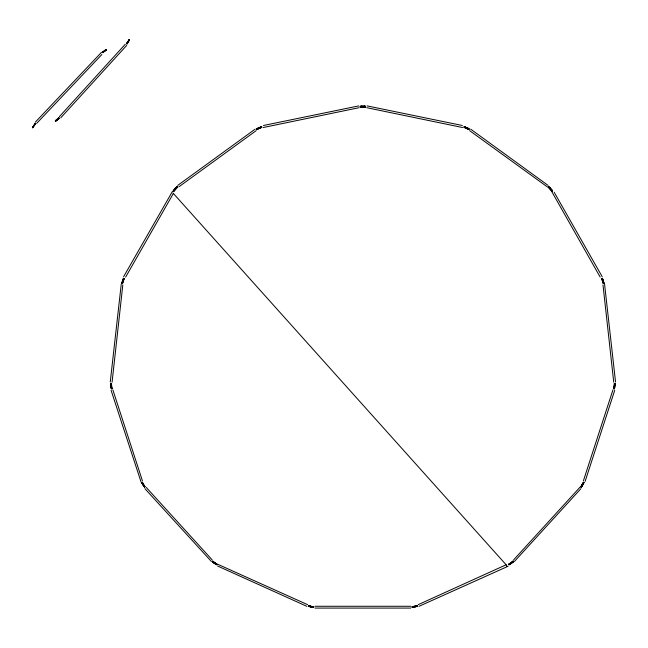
<?xml version="1.0" encoding="UTF-8"?>
<svg xmlns="http://www.w3.org/2000/svg" width="648" height="648" viewBox="0 0 648 648"><rect width="100%" height="100%" fill="white"/><g stroke="black" fill="none" stroke-linecap="round" stroke-linejoin="round"><path stroke-width="0.97" d="M214.391 563.112L214.294 562.691M214.448 562.699C214.925 563.452 214.553 562.691 214.391 563.096M104.782 51.006L104.425 50.852M105.041 50.447L104.482 51.046L105.146 50.682M105.17 50.641L104.628 50.803M111.164 386.386L111.424 385.771M111.229 386.159L111.351 385.698L111.221 386.532M111.334 385.9L111.416 386.54M614.32 386.265C614.822 385.844 614.174 386.597 614.693 385.908M614.523 386.5L614.466 385.698L614.32 386.362M122.237 282.965L122.294 283.014A2.446 0.462 -74.1 0 1 122.351 283.2A2.616 0.494 -74.1 0 1 122.359 283.549L123.509 279.393A2.422 0.454 -74.1 0 0 123.047 279.248L121.824 283.37A2.616 0.494 -74.1 0 1 121.921 283.168A2.446 0.462 -74.1 0 1 122.156 282.974L122.496 283.071A2.446 0.462 -74.1 0 1 122.569 283.362A2.616 0.494 -74.1 0 1 122.569 283.605L123.703 279.62A2.422 0.454 -74.1 0 0 123.169 279.442L122.966 279.385M123.606 279.523L123.606 279.426A2.422 0.454 -74.1 0 0 123.144 279.272L123.096 279.361M214.188 562.861L214.796 562.942M123.161 280.754L122.666 281.264L123.079 280.511M122.674 281.143L122.853 280.892M123.169 280.665L122.901 281.337M550.662 188.949L550.233 188.568M614.75 387.69A2.422 0.421 -85.9 0 1 614.288 387.836L614.288 383.543A2.616 0.454 -85.9 0 0 614.312 383.762M614.255 387.698L614.498 383.559A2.616 0.454 -85.9 0 0 614.555 383.859A2.446 0.429 -85.9 0 0 614.669 383.981L614.806 383.94A2.446 0.429 -85.9 0 0 614.96 383.632A2.616 0.454 -85.9 0 0 615.033 383.389L614.636 387.682M614.045 387.682A2.422 0.421 -85.9 0 0 614.579 387.504L614.822 383.373A2.616 0.454 -85.9 0 1 614.701 383.729A2.446 0.429 -85.9 0 1 614.596 383.924L614.523 383.981A2.446 0.429 -85.9 0 1 614.336 383.754M582.593 484.315C581.491 486.024 583.297 483.343 582.398 484.704M602.988 284.918L613.737 382.223M615.551 382.012L604.56 284.075M259.589 127.794L258.925 128.32L259.67 127.923M259.079 128.272L259.484 128.11M602.996 281.329L602.786 280.503M602.859 280.471L603.102 281.273L602.64 280.665M602.956 280.892L603.142 281.216M111.181 384.475L111.837 388.719A2.616 0.454 82 0 0 111.723 388.419A2.446 0.421 82 0 0 111.578 388.298L111.456 388.338A2.446 0.421 82 0 0 111.367 388.638A2.616 0.454 82 0 0 111.334 388.881L110.751 384.612M110.849 384.701L110.857 384.596A2.422 0.421 82 0 1 111.286 384.458L111.318 384.548M413.513 607.298L417.515 606.253A2.616 0.454 -13.9 0 1 417.255 606.253A2.446 0.429 -13.9 0 1 416.923 606.204L416.834 606.083A2.446 0.429 -13.9 0 1 416.931 605.961A2.616 0.454 -13.9 0 1 417.166 605.767L413.051 606.909A2.422 0.421 -13.9 0 0 413.335 607.306L413.456 607.087A2.422 0.421 -13.9 0 1 413.124 606.633L417.134 605.58A2.616 0.454 -13.9 0 0 416.931 605.678A2.446 0.429 -13.9 0 0 416.786 605.88L416.867 605.993A2.446 0.429 -13.9 0 0 417.085 606.042A2.616 0.454 -13.9 0 0 417.466 606.042L413.456 607.087M122.14 282.366L123.484 278.276M414.914 606.731L414.558 606.455M467.897 128.369L464.041 126.862A2.616 0.454 22.1 0 1 464.341 127.057A2.446 0.429 22.1 0 1 464.495 127.251L464.495 127.397A2.446 0.429 22.1 0 1 464.252 127.445A2.616 0.454 22.1 0 1 464.041 127.429L467.897 128.936A2.422 0.421 22.1 0 0 467.897 128.369L468.123 128.272M416.17 606.504L412.079 607.2A2.616 0.454 -10 0 0 412.306 607.103A2.446 0.421 -10 0 0 412.557 606.925L412.557 606.787A2.446 0.421 -10 0 0 412.306 606.698A2.616 0.454 -10 0 0 412.079 606.65L416.17 605.977A2.422 0.421 -10 0 1 416.17 606.504L412.112 607.411A2.616 0.454 -10 0 0 412.436 607.257A2.446 0.421 -10 0 0 412.598 607.127L412.598 606.998A2.446 0.421 -10 0 0 412.339 606.909A2.616 0.454 -10 0 0 412.112 606.852L416.356 606.196A2.422 0.421 -10 0 1 416.356 606.65M123.177 280.592L122.699 281.07M123.063 281.078L123.128 280.535L123.039 281.175M583.394 480.832L612.959 389.829M614.693 390.388L585.12 481.399M465.458 127.057L469.168 128.903A2.616 0.454 26 0 0 468.836 128.814A2.446 0.421 26 0 0 468.617 128.847L468.545 128.952A2.446 0.421 26 0 0 468.69 129.179A2.616 0.454 26 0 0 468.86 129.325L465.029 127.389A2.422 0.421 26 0 1 465.288 127.024L465.361 127.251A2.422 0.421 26 0 0 465.053 127.68L468.771 129.519A2.616 0.454 26 0 1 468.601 129.365A2.446 0.421 26 0 1 468.447 129.146L468.528 129.033A2.446 0.421 26 0 1 468.836 129.041M602.972 281.111L602.972 280.649M613.85 388.484A2.446 0.421 -82 0 1 614.02 388.265L614.353 388.338A2.446 0.421 -82 0 1 614.426 388.533A2.616 0.454 -82 0 1 614.474 388.881L614.863 384.75A2.422 0.421 -82 0 0 614.361 384.588L613.761 388.687A2.616 0.454 -82 0 1 613.826 388.476M615.057 384.612A2.422 0.421 -82 0 0 614.628 384.475L613.972 388.719A2.616 0.454 -82 0 1 614.037 388.5A2.446 0.421 -82 0 1 614.231 388.298A2.446 0.421 -82 0 1 614.239 388.606A2.616 0.454 -82 0 1 614.264 388.857L614.863 384.75M32.497 127.227L32.513 127.778L34.854 123.614A2.616 0.429 -56.9 0 0 34.717 123.946L35 124.181A2.616 0.429 -56.9 0 0 35.17 124.043L32.756 127.591M143.014 484.453L143.548 485.093M143.289 484.793C143.038 484.712 143.589 484.931 143.265 484.655M212.828 561.775L212.973 561.524A2.446 0.462 38.1 0 0 212.852 561.249A2.616 0.494 38.1 0 0 212.73 561.03L215.978 563.614A2.422 0.454 38.1 0 1 215.646 564.068L212.252 561.678A2.616 0.494 38.1 0 0 212.568 561.792A2.446 0.462 38.1 0 0 212.763 561.808L212.828 561.775A2.446 0.462 38.1 0 0 212.722 561.419A2.616 0.494 38.1 0 0 212.601 561.2L215.946 563.914A2.422 0.454 38.1 0 1 215.735 564.222L215.517 564.238M175.73 188.69L175.381 189.208M127.996 41.885L128.353 41.124M128.085 41.934L128.223 41.423M582.795 484.421L582.366 485.158L582.495 484.599M360.223 106.272L364.524 106.159A2.422 0.454 -2.1 0 1 364.524 106.637L360.231 107.05A2.616 0.494 -2.1 0 0 360.458 106.977A2.446 0.462 -2.1 0 0 360.717 106.815L360.709 106.466A2.446 0.462 -2.1 0 0 360.45 106.329A2.616 0.494 -2.1 0 0 360.223 106.24M583.556 482.323L581.596 486.146A2.422 0.421 -62 0 0 582.025 486.284M32.538 127.429L32.424 127.713M33.485 126.538L33.769 125.696M33.429 126.457L33.631 126.02M33.753 125.817L33.51 126.206L33.664 125.761M364.37 106.118L364.379 106.329A2.422 0.454 -2.1 0 1 364.379 106.896M144.569 486.567L144.65 486.454A2.446 0.429 58.1 0 1 144.877 486.559A2.616 0.454 58.1 0 1 145.039 486.697L142.511 483.222A2.422 0.421 58.1 0 0 142.228 483.611L144.528 487.264A2.616 0.454 58.1 0 1 144.439 487.021A2.446 0.429 58.1 0 1 144.391 486.68L144.472 486.567A2.446 0.429 58.1 0 1 144.617 486.616A2.446 0.429 58.1 0 0 144.593 486.794A2.616 0.454 58.1 0 0 144.707 487.15L142.471 483.667A2.422 0.421 58.1 0 1 142.803 483.205M123.169 279.442L122.027 283.435A2.616 0.494 -74.1 0 1 122.156 283.233A2.446 0.462 -74.1 0 1 122.367 283.03M216.829 564.1A2.616 0.494 33.9 0 1 217.056 564.173L213.33 562.002A2.422 0.454 33.9 0 0 213.038 562.391L216.594 564.829A2.616 0.494 33.9 0 1 216.44 564.651A2.446 0.462 33.9 0 1 216.311 564.392L216.392 564.278A2.446 0.462 33.9 0 1 216.594 564.278A2.616 0.494 33.9 0 1 216.942 564.351M112.072 382.223L122.82 284.918M365.261 106.361A2.446 0.462 2.1 0 0 365.099 106.466L365.091 106.815A2.446 0.462 2.1 0 0 365.351 106.977A2.616 0.494 2.1 0 0 365.577 107.05L361.43 106.896A2.422 0.454 2.1 0 1 361.43 106.329L365.585 106.272M213.597 561.881A2.422 0.454 33.9 0 0 213.265 562.343L213.151 562.513M123.606 276.712L172.579 191.192M361.43 106.896L361.284 106.637A2.422 0.454 2.1 0 1 361.284 106.159M129.187 40.443L129.227 40.346A2.422 0.421 -58.1 0 0 128.944 39.949L128.944 39.949M126.676 43.57A2.616 0.454 -58.1 0 1 126.838 43.432A2.446 0.429 -58.1 0 1 127.073 43.351L127.162 43.473A2.446 0.429 -58.1 0 1 127.138 43.691A2.616 0.454 -58.1 0 1 127.024 44.048L129.317 40.403A2.422 0.421 -58.1 0 0 129.033 40.006L126.692 43.594M583.492 483.554L583.451 483.659A2.422 0.421 -58.1 0 0 583.095 483.262L580.77 486.697A2.616 0.454 -58.1 0 1 581.013 486.502A2.446 0.429 -58.1 0 1 581.159 486.454L581.24 486.567A2.446 0.429 -58.1 0 1 581.191 486.907A2.616 0.454 -58.1 0 1 581.102 487.15L583.581 483.611A2.422 0.421 -58.1 0 0 583.297 483.222L580.948 486.802A2.616 0.454 -58.1 0 1 581.102 486.648M122.253 282.245L123.679 278.348A2.616 0.494 -69.9 0 0 123.663 278.583A2.446 0.462 -69.9 0 0 123.711 278.867L123.849 278.915A2.446 0.462 -69.9 0 0 124.076 278.713A2.616 0.494 -69.9 0 0 124.222 278.519L122.796 282.415A2.422 0.454 -69.9 0 1 122.253 282.245L122.059 282.172M121.257 284.075L110.257 382.012M32.675 127.34L35.032 123.736A2.616 0.429 -56.9 0 0 34.927 123.954L35.178 124.303A2.616 0.429 -56.9 0 0 35.348 124.165L32.578 127.713M614.49 384.548L614.523 384.458A2.422 0.421 -82 0 1 614.952 384.596L615.074 384.782M175.09 189.03L175.414 189.014M582.633 484.801L582.584 484.356L582.487 485.02M173.534 190.706A2.446 0.429 -49.9 0 1 173.834 190.553L173.923 190.553A2.446 0.429 -49.9 0 1 173.972 190.755A2.616 0.454 -49.9 0 1 173.867 191.038L176.548 187.701A2.422 0.421 -49.9 0 0 176.094 187.556L173.324 190.868M176.596 187.855L176.629 187.774A2.422 0.421 -49.9 0 0 176.175 187.62L176.086 187.693M122.82 281.102L123.152 280.552M309.606 606.188L313.697 606.884A2.616 0.454 10 0 0 313.373 606.901A2.446 0.421 10 0 0 313.211 606.998L313.178 607.063A2.446 0.421 10 0 0 313.47 607.314A2.616 0.454 10 0 0 313.697 607.411L309.452 606.65A2.422 0.421 10 0 1 309.452 606.196L313.729 606.674A2.616 0.454 10 0 0 313.502 606.674A2.446 0.421 10 0 0 313.251 606.787L313.251 606.925A2.446 0.421 10 0 0 313.413 607.046A2.616 0.454 10 0 0 313.729 607.2L309.639 606.504A2.422 0.421 10 0 1 309.639 605.977M360.742 106.531L360.709 106.604A2.446 0.462 -2.1 0 1 360.547 106.718A2.616 0.494 -2.1 0 1 360.223 106.839L364.37 106.685M128.012 41.723L128.531 41.205L128.134 41.302M258.836 128.174L259.249 127.818M258.884 128.021L259.346 128.061M581.442 485.895L583.37 482.225A2.616 0.454 -62 0 0 583.322 482.444A2.446 0.421 -62 0 0 583.33 482.711L583.459 482.76A2.446 0.421 -62 0 0 583.629 482.647A2.616 0.454 -62 0 0 583.872 482.387L581.945 486.057A2.422 0.421 -62 0 1 581.442 485.895L581.629 486M581.928 486.235L584.059 482.485A2.616 0.454 -62 0 1 583.897 482.671A2.446 0.421 -62 0 1 583.645 482.857L583.516 482.817A2.446 0.421 -62 0 1 583.5 482.639A2.616 0.454 -62 0 1 583.5 482.436M57.356 119.621L56.813 120.123M57.154 119.888L57.227 119.459L56.611 119.864M57.275 119.613L56.822 119.815M511.361 562.699L510.94 562.999M511.491 562.699L511.021 563.112L511.572 562.78M123.023 280.552L122.739 281.24M128.102 41.545L128.401 41.537M582.633 484.542L582.147 485.004M548.816 187.207A2.446 0.421 46 0 1 548.864 187.41L548.791 187.515A2.446 0.421 46 0 1 548.532 187.442A2.616 0.454 46 0 1 548.33 187.329L551.513 190.228A2.422 0.421 46 0 0 551.78 189.856L548.799 186.754A2.616 0.454 46 0 1 548.937 186.94M312.684 606.633A2.422 0.421 13.9 0 1 312.352 607.087L308.343 606.042A2.616 0.454 13.9 0 0 308.602 606.042A2.446 0.429 13.9 0 0 308.942 605.993L309.023 605.88A2.446 0.429 13.9 0 0 308.934 605.75A2.616 0.454 13.9 0 0 308.691 605.564L312.757 606.909A2.422 0.421 13.9 0 1 312.474 607.306M173.162 193.833L125.639 277.085M551.229 190.293A2.422 0.421 46 0 0 551.545 189.864L551.699 189.718M312.352 607.087L308.294 606.253A2.616 0.454 13.9 0 0 308.667 606.245A2.446 0.429 13.9 0 0 308.885 606.204L308.975 606.083A2.446 0.429 13.9 0 0 308.804 605.904A2.616 0.454 13.9 0 0 308.642 605.767L312.781 606.812M550.427 189.208L550.079 188.69L550.436 189.062M176.831 187.045A2.616 0.454 -46 0 1 177.001 186.729L174.029 189.856A2.422 0.421 -46 0 0 174.296 190.228L177.325 187.175A2.616 0.454 -46 0 1 177.131 187.288A2.446 0.421 -46 0 1 176.864 187.369L176.791 187.256A2.446 0.421 -46 0 1 176.847 187.061M174.158 189.848L174.101 189.937A2.422 0.421 -46 0 0 174.369 190.301M549.86 187.661L552.485 190.868A2.616 0.454 49.9 0 0 552.201 190.633A2.446 0.429 49.9 0 0 551.975 190.553L551.837 190.601A2.446 0.429 49.9 0 0 551.861 190.844A2.616 0.454 49.9 0 0 551.942 191.038L549.261 187.701A2.422 0.421 49.9 0 1 549.715 187.556L549.698 187.799A2.422 0.421 49.9 0 0 549.156 187.977L551.78 191.176A2.616 0.454 49.9 0 1 551.675 190.893A2.446 0.429 49.9 0 1 551.675 190.739L551.812 190.69A2.446 0.429 49.9 0 1 552.112 190.844A2.616 0.454 49.9 0 1 552.323 190.998L549.698 187.799M175.203 189.2L175.576 188.811M59.397 116.632L125.291 44.234M126.627 45.465L60.734 117.863M513.662 559.848L580.122 487.077M580.892 488.681L514.431 561.452M128.92 40.103L126.506 43.481A2.616 0.454 -58.1 0 1 126.733 43.27M128.741 39.998A2.422 0.421 -58.1 0 1 129.073 40.451L126.838 43.934A2.616 0.454 -58.1 0 0 126.927 43.691A2.446 0.429 -58.1 0 0 126.976 43.359L126.895 43.246A2.446 0.429 -58.1 0 0 126.749 43.295M583.516 483.781L581.288 487.264A2.616 0.454 -58.1 0 0 581.402 486.907A2.446 0.429 -58.1 0 0 581.426 486.68L581.402 486.599A2.446 0.429 -58.1 0 0 581.118 486.664M35.267 122.197L101.517 52.302M414.331 606.771L415.133 606.398L414.607 606.431M415.149 606.544L414.736 606.52M362.791 106.385L362.491 106.701L363.342 106.474M362.524 106.693L363.277 106.726L363.018 106.385M58.96 118.009L55.598 120.698A2.422 0.454 -38.1 0 0 55.882 121.087L59.292 118.471A2.616 0.494 -38.1 0 1 59.073 118.552A2.446 0.462 -38.1 0 1 58.79 118.592L58.701 118.479A2.446 0.462 -38.1 0 1 58.766 118.292A2.616 0.494 -38.1 0 1 58.944 117.985M513.078 561.03A2.616 0.494 -38.1 0 0 512.941 561.225A2.446 0.462 -38.1 0 0 512.835 561.524L512.981 561.775A2.446 0.462 -38.1 0 1 513.03 561.508A2.616 0.494 -38.1 0 1 513.208 561.2L509.863 563.914A2.422 0.454 -38.1 0 0 510.146 564.303L513.556 561.678A2.616 0.494 -38.1 0 1 513.337 561.767A2.446 0.462 -38.1 0 1 513.054 561.808L512.851 561.605M56.635 120.083L56.903 119.742M511.11 563.055L511.555 562.837L510.835 563.209M102.983 52.083L102.975 52.01A2.446 0.429 -37 0 1 102.919 52.261A2.616 0.462 -37 0 1 102.716 52.537L106.126 49.912A2.422 0.421 -37 0 0 105.867 49.548L102.4 52.107M102.619 52.018A2.446 0.429 -37 0 1 102.91 51.978L103.113 52.253A2.446 0.429 -37 0 1 102.983 52.512A2.616 0.462 -37 0 1 102.838 52.707L106.191 50.001A2.422 0.421 -37 0 0 105.932 49.629L105.835 49.669M173.486 190.998L176.118 187.799A2.422 0.421 -49.9 0 1 176.653 187.977L174.029 191.176A2.616 0.454 -49.9 0 0 174.109 190.982A2.446 0.429 -49.9 0 0 174.134 190.739L174.085 190.69A2.446 0.429 -49.9 0 0 173.794 190.779A2.616 0.454 -49.9 0 0 173.486 190.998A2.616 0.454 -49.9 0 1 173.672 190.836M101.882 54.497L36.588 123.452M311.461 606.512L310.643 606.609L311.502 606.666M512.641 562.383L512.706 562.31A2.422 0.454 -33.9 0 0 512.422 561.913L512.333 561.946M512.665 562.513L512.77 562.391A2.422 0.454 -33.9 0 0 512.487 562.002L508.883 564.376A2.616 0.494 -33.9 0 1 509.101 564.278A2.446 0.462 -33.9 0 1 509.417 564.278L509.498 564.392A2.446 0.462 -33.9 0 1 509.425 564.562A2.616 0.494 -33.9 0 1 509.215 564.829L512.544 562.343A2.422 0.454 -33.9 0 0 512.212 561.881L508.769 564.197A2.616 0.494 -33.9 0 1 508.98 564.1M466.187 127.85L467.014 128.077L466.325 128.11M177.722 185.401L255.142 129.155M256.211 130.629L178.791 186.875M142.325 482.533A2.616 0.454 62 0 0 142.277 482.315L144.212 486.146A2.422 0.421 62 0 1 143.783 486.284L143.751 486.089A2.422 0.421 62 0 0 144.269 485.943L142.439 482.225A2.616 0.454 62 0 1 142.511 482.436M177.042 187.11A2.446 0.421 -46 0 0 176.945 187.41L176.961 187.483A2.446 0.421 -46 0 0 177.277 187.442A2.616 0.454 -46 0 0 177.479 187.329L174.531 190.204A2.422 0.421 -46 0 1 174.263 189.864L177.163 186.899A2.616 0.454 -46 0 0 177.026 187.094M104.911 50.633L104.547 51.022M602.041 278.924L602.097 278.867A2.446 0.462 69.9 0 0 602.146 278.583A2.616 0.494 69.9 0 0 602.154 278.34L603.555 282.245A2.422 0.454 69.9 0 1 603.013 282.415L601.587 278.519A2.616 0.494 69.9 0 0 601.733 278.713A2.446 0.462 69.9 0 0 601.96 278.915L602.292 278.794A2.446 0.462 69.9 0 0 602.34 278.51A2.616 0.494 69.9 0 0 602.356 278.267L603.669 282.366A2.422 0.454 69.9 0 1 603.207 282.52M603.572 282.965L603.312 283.071A2.446 0.462 74.1 0 0 603.248 283.362A2.616 0.494 74.1 0 0 603.239 283.605L602.105 279.62A2.422 0.454 74.1 0 1 602.64 279.442L602.762 279.248A2.422 0.454 74.1 0 0 602.3 279.393L603.45 283.549A2.616 0.494 74.1 0 1 603.45 283.306A2.446 0.462 74.1 0 1 603.515 283.014L603.653 282.974A2.446 0.462 74.1 0 1 603.798 283.095M256.875 128.847A2.446 0.421 -26 0 1 257.191 128.847L257.264 128.952A2.446 0.421 -26 0 1 257.183 129.106A2.616 0.454 -26 0 1 256.948 129.325L260.779 127.389A2.422 0.421 -26 0 0 260.52 127.024L256.64 128.903A2.616 0.454 -26 0 1 256.867 128.831M256.713 129.073A2.616 0.454 -26 0 1 257.062 129.009A2.446 0.421 -26 0 1 257.28 129.033L257.353 129.073A2.446 0.421 -26 0 1 257.207 129.365A2.616 0.454 -26 0 1 257.037 129.519L260.828 127.478M56.028 121.022L55.898 120.86A2.422 0.454 -38.1 0 1 55.566 120.398L58.83 117.839A2.616 0.494 -38.1 0 0 58.676 118.017M55.898 120.86L59.162 118.301A2.616 0.494 -38.1 0 1 58.944 118.39A2.446 0.462 -38.1 0 1 58.652 118.43L58.571 118.317A2.446 0.462 -38.1 0 1 58.693 118.041M510.292 564.238L510.162 564.068A2.422 0.454 -38.1 0 1 509.83 563.614L513.095 561.055M510.162 564.068L513.427 561.516A2.616 0.494 -38.1 0 1 513.208 561.597A2.446 0.462 -38.1 0 1 512.916 561.646M603.013 282.415L603.304 282.479A2.422 0.454 69.9 0 0 603.766 282.334M102.53 52.277L105.843 49.783A2.422 0.421 -37 0 1 106.159 50.212M104.871 50.755L104.417 50.965M418.219 604.657L506.137 564.773M507.635 566.409L508.202 566.02M259.054 128.158L259.386 128.029M257.831 128.174L257.685 128.272A2.422 0.421 -22.1 0 0 257.685 128.758L261.687 127.235A2.616 0.454 -22.1 0 1 261.476 127.251A2.446 0.429 -22.1 0 1 261.233 127.194L261.233 127.057A2.446 0.429 -22.1 0 1 261.387 126.887A2.616 0.454 -22.1 0 1 261.687 126.635L257.912 128.369A2.422 0.421 -22.1 0 0 257.912 128.936L261.768 127.429A2.616 0.454 -22.1 0 1 261.468 127.445A2.446 0.429 -22.1 0 1 261.314 127.397L261.314 127.251A2.446 0.429 -22.1 0 1 261.557 127.016A2.616 0.454 -22.1 0 1 261.768 126.838L257.912 128.369M257.815 128.312L257.726 128.369A2.422 0.421 -22.1 0 0 257.726 128.855L257.815 128.847M512.544 562.343L509.101 564.659A2.616 0.494 -33.9 0 0 509.247 564.473A2.446 0.462 -33.9 0 0 509.377 564.214L509.296 564.1A2.446 0.462 -33.9 0 0 508.996 564.125M212.892 561.646L212.957 561.605A2.446 0.462 38.1 0 1 212.601 561.597A2.616 0.494 38.1 0 1 212.382 561.516L215.646 564.068M311.251 606.455L310.878 606.382M256.73 129.09L260.447 127.251A2.422 0.421 -26 0 1 260.755 127.68M362.475 106.442L363.342 106.653M111.448 384.588A2.422 0.421 82 0 0 110.946 384.75L111.545 388.857A2.616 0.454 82 0 1 111.594 388.5A2.446 0.421 82 0 1 111.667 388.314L111.788 388.265A2.446 0.421 82 0 1 111.958 388.484A2.616 0.454 82 0 1 112.072 388.679L111.237 384.612M507.028 566.733L418.981 606.317M111.553 383.559A2.616 0.454 85.9 0 1 111.472 383.851A2.446 0.429 85.9 0 1 111.351 383.964L111.002 383.94A2.446 0.429 85.9 0 1 110.889 383.746A2.616 0.454 85.9 0 1 110.776 383.389L111.229 387.504A2.422 0.421 85.9 0 0 111.764 387.682L111.521 383.543M414.485 606.593L414.85 606.65M363.277 106.483L362.483 106.637L363.285 106.426M362.596 106.41L363.326 106.637L362.904 106.483M359.065 107.698L263.193 127.534M466.325 127.972L466.673 127.98M263.477 125.493L358.7 105.908M310.943 606.528L310.757 606.698M550.33 188.617L550.816 189.159M361.438 106.118L361.276 106.264A2.422 0.454 2.1 0 0 361.276 106.742L361.373 106.774M143.751 486.089L141.936 482.387A2.616 0.454 62 0 0 142.106 482.566A2.446 0.421 62 0 0 142.349 482.76L142.479 482.711A2.446 0.421 62 0 0 142.487 482.444M315.058 606.269L410.751 606.269M410.751 608.083L315.058 608.083M362.596 106.491L362.799 106.75M363.115 106.75L362.686 106.483M364.379 106.329L360.231 106.483A2.616 0.494 -2.1 0 1 360.458 106.539A2.446 0.462 -2.1 0 1 360.717 106.677M367.108 105.908L462.332 125.493M462.615 127.534L366.744 107.698M361.43 106.329L365.577 106.483A2.616 0.494 2.1 0 0 365.351 106.539A2.446 0.462 2.1 0 0 365.091 106.677M361.438 106.685L365.585 106.839A2.616 0.494 2.1 0 1 365.359 106.758A2.446 0.462 2.1 0 1 365.099 106.604L365.067 106.531M310.708 606.569L311.161 606.787M311.307 606.593L310.878 606.585M467.994 128.847L468.083 128.855A2.422 0.421 22.1 0 0 468.083 128.369L467.994 128.312M603.369 283.022L603.442 283.03A2.446 0.462 74.1 0 1 603.653 283.233A2.616 0.494 74.1 0 1 603.782 283.435L602.64 279.442M217.704 564.254L307.589 604.657M214.755 563.323L214.261 562.845L214.877 563.144M364.435 106.24L364.532 106.264A2.422 0.454 -2.1 0 1 364.532 106.742M465.345 127.138L465.248 127.113A2.422 0.421 26 0 0 464.981 127.478M466.625 128.126L466.285 127.964M306.828 606.317L217.606 566.02M602.689 280.584L602.867 281.143M213.386 561.913L213.476 561.946A2.422 0.454 33.9 0 0 213.103 562.31L213.168 562.383M214.261 562.845L214.642 562.958M547.649 187.118L469.598 130.629M467.978 128.174L464.122 126.668A2.616 0.454 22.1 0 1 464.333 126.789M467.978 128.741L464.122 127.235A2.616 0.454 22.1 0 0 464.422 127.243A2.446 0.429 22.1 0 0 464.575 127.194L464.575 127.057A2.446 0.429 22.1 0 0 464.333 126.814M470.675 129.155L548.087 185.401M465.361 127.251L469.079 129.09A2.616 0.454 26 0 0 468.852 129.017M211.378 561.452L144.917 488.681M213.484 562.059L216.926 564.376M213.265 562.343L216.707 564.659A2.616 0.494 33.9 0 1 216.562 564.473A2.446 0.462 33.9 0 1 216.432 564.214L216.513 564.1A2.446 0.462 33.9 0 1 216.813 564.125M146.254 487.442L212.147 559.848M549.723 187.693L549.634 187.62A2.422 0.421 49.9 0 0 549.18 187.774L549.212 187.855M143.629 484.882L143.419 484.801M551.545 189.864L548.645 186.899A2.616 0.454 46 0 1 548.832 187.191M551.383 190.148L548.483 187.175A2.616 0.454 46 0 0 548.767 187.329A2.446 0.421 46 0 0 548.945 187.369L549.018 187.256A2.446 0.421 46 0 0 548.921 186.964M173.024 193.055L506.193 564.854L506.971 566.555M550.322 188.779L550.557 189.167M143.573 485.02L143.127 484.364L143.5 484.85M215.954 563.752L216.019 563.825A2.422 0.454 38.1 0 1 215.663 564.303M603.013 280.746L602.802 280.94M554.145 192.197L602.203 276.712M600.17 277.085L551.942 191.913M141.053 481.966L111.116 390.388M142.625 483.319L144.86 486.802A2.616 0.454 58.1 0 0 144.634 486.591M551.65 189.848L551.707 189.937A2.422 0.421 46 0 1 551.44 190.301M112.849 389.829L142.422 480.832M602.786 281.175L602.875 280.803M143.678 486.162L141.75 482.485A2.616 0.454 62 0 0 141.993 482.744A2.446 0.421 62 0 0 142.163 482.857L142.293 482.817A2.446 0.421 62 0 0 142.301 482.541M603.215 282.342L601.79 278.446A2.616 0.494 69.9 0 0 602 278.721A2.446 0.462 69.9 0 0 602.154 278.843M142.358 483.659L142.317 483.554A2.422 0.421 58.1 0 1 142.609 483.165M111.019 387.52L111.173 387.682A2.422 0.421 85.9 0 0 111.626 387.828M602.843 279.385L603.985 283.37M111.31 383.559L111.505 386.864M111.229 387.504L110.986 383.373A2.616 0.454 85.9 0 0 111.059 383.624A2.446 0.429 85.9 0 0 111.213 383.924A2.446 0.429 85.9 0 0 111.262 383.77A2.616 0.454 85.9 0 0 111.334 383.567M102.384 52.083A2.616 0.462 -37 0 1 102.603 52.002M102.514 52.253A2.616 0.462 -37 0 1 102.83 52.14A2.446 0.429 -37 0 1 103.032 52.148M123.452 278.267A2.616 0.494 -69.9 0 0 123.444 278.6A2.446 0.462 -69.9 0 0 123.517 278.794L123.655 278.843A2.446 0.462 -69.9 0 0 123.881 278.64A2.616 0.494 -69.9 0 0 124.019 278.446L122.504 282.479A2.422 0.454 -69.9 0 1 122.043 282.334M603.823 283.087A2.616 0.494 74.1 0 1 604.009 283.362M365.261 106.337A2.616 0.494 2.1 0 1 365.585 106.24M111.521 387.836A2.422 0.421 85.9 0 1 111.067 387.69"/></g></svg>
